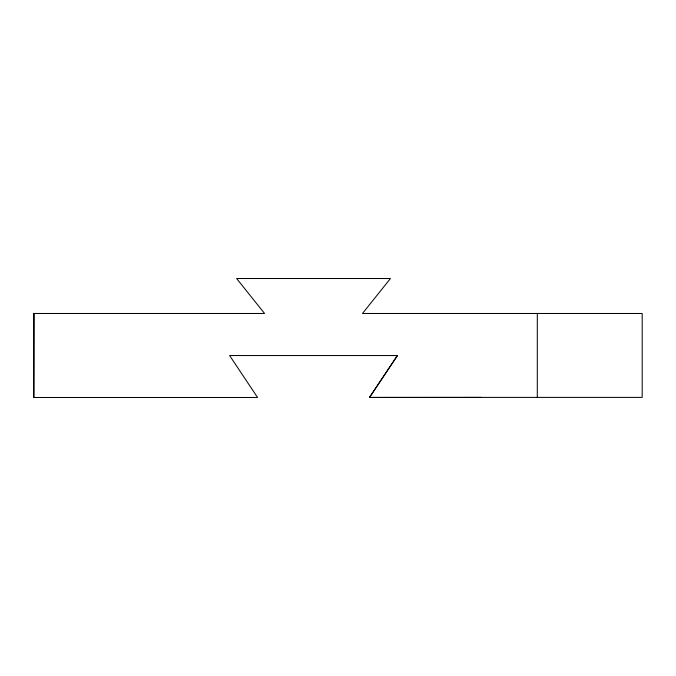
<?xml version="1.0" encoding="UTF-8"?>
<svg xmlns="http://www.w3.org/2000/svg" width="676" height="676" viewBox="0 0 676 676"><rect width="100%" height="100%" fill="white"/><g stroke="black" fill="none" stroke-linecap="round" stroke-linejoin="round"><path stroke-width="1.01" d="M481.363 397.395L369.468 397.488L397.437 355.534L229.603 355.534L257.581 397.488L33.8 397.488L33.8 313.478L264.57 313.478L236.6 278.512L390.449 278.512L362.48 313.478L642.2 313.478L642.2 397.395L369.51 397.395M369.468 397.488L397.437 355.534M33.8 397.488L34.02 313.478M537.302 313.478L537.302 397.395"/></g></svg>
